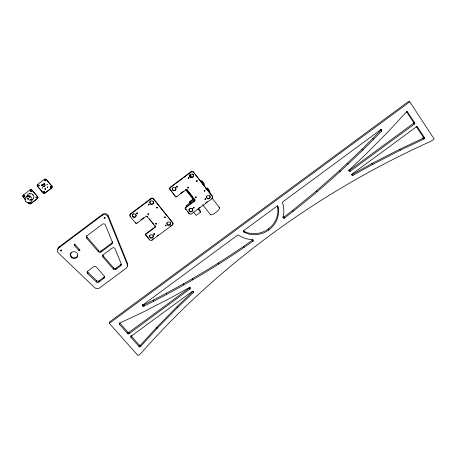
<?xml version="1.0" encoding="UTF-8"?>
<svg xmlns="http://www.w3.org/2000/svg" width="457" height="457" viewBox="0 0 457 457"><rect width="100%" height="100%" fill="white"/><g stroke="black" fill="none" stroke-linecap="round" stroke-linejoin="round"><path stroke-width="0.69" d="M156.945 328.543L156.951 327.092L177.345 306.299L193.231 291.235L193.397 292.526L177.436 307.658L156.945 328.543L140.31 346.76A0.88 0.794 -6.6 0 1 139.145 346.606L130.988 337.386L131.119 335.895A0.88 0.8 -5.5 0 1 130.959 335.621M196.436 180.692L196.824 181.183L197.344 180.801M130.022 215.55A1.845 1.754 1.2 0 1 130.656 213.699L150.987 198.487A1.845 1.765 -1.6 0 1 153.575 198.789L172.626 222.673A1.822 1.731 -7.5 0 1 172.289 225.112L152.124 240.102A1.822 1.719 -4.2 0 1 149.565 239.822L145.857 235.366A0.914 0.863 -3.2 0 1 146.012 234.15L154.957 227.495A0.914 0.868 -4.1 0 0 155.117 226.278L155.123 225.769M153.381 301.312L153.403 299.975M154.957 227.495L154.963 226.986A0.914 0.868 -4.1 0 0 155.243 225.964M172.626 222.673L153.563 199.235L153.575 198.789M152.124 240.102L152.135 239.565L153.255 238.731M155.117 226.278L147.223 216.692A0.92 0.874 -1.9 0 0 145.932 216.544L136.951 223.25A0.92 0.874 -0.4 0 1 135.66 223.107L130.285 216.647A1.851 1.754 1.1 0 1 130.588 214.179L150.97 198.932L150.987 198.487M149.565 239.822L149.588 239.285A1.817 1.719 -4.2 0 0 149.742 239.451M143.801 306.23C181.6 287.327 218.109 265.785 252.652 241.427L253.069 241.125A0.885 0.834 -23.1 0 0 253.315 240.656L253.321 240.485A0.885 0.834 -23.1 0 0 252.527 239.725L252.281 239.725A28.785 27.329 -26 0 1 239.342 235.663L238.383 235.007L237.646 235.104L143.007 304.813C141.624 305.979 144.943 307.304 143.869 304.87C181.486 286.053 217.829 264.614 252.201 240.365L252.63 240.056A0.885 0.828 -23.1 0 0 252.818 239.765M143.338 306.247C143.915 304.808 142.384 303.825 142.812 305.91M143.555 306.27L143.846 304.882M142.715 305.733L142.79 304.373M142.955 306.064L143.03 304.705M143.132 306.179L143.207 304.819M140.413 346.686L140.499 345.155L156.951 327.092M145.857 235.366L145.886 234.841A0.914 0.863 -3.1 0 1 146.046 233.63L154.963 226.986M146.012 234.15L146.046 233.63M147.223 216.692L147.251 216.207M139.145 346.606L139.231 345.081L131.119 335.895M185.81 189.609L193.311 199.058L189.409 202.137L189.289 202.702M128.937 333.776L189.969 288.944A0.885 0.823 -11.8 0 0 189.421 287.482L169.644 298.455L142.818 312.24L119.505 323.219A0.891 0.811 -3.8 0 0 119.426 324.316L127.692 333.661A0.885 0.805 -5 0 0 128.937 333.776L129.074 332.296L189.821 287.67A0.88 0.817 -11.7 0 0 190.158 287.145M127.692 333.661L127.84 332.182L119.608 322.871L119.426 324.316M351.73 174.774L371.907 163.555L399.287 149.468L422.925 138.34L423.239 137.071L416.281 126.543A0.92 0.84 -51.7 0 0 416.133 126.383M417.538 127.069A0.925 0.845 -51.7 0 0 416.327 126.903L352.216 173.963A0.908 0.845 -43.1 0 0 352.667 175.522L372.941 164.252L400.452 150.096L424.313 138.837L424.519 137.648L417.538 127.069L416.281 126.543M136.951 223.25L137.003 222.753M135.66 223.107L135.712 222.605M59.216 246.837L58.724 247.962A3.742 3.456 7.5 0 0 58.456 253.052L94.696 287.647A3.645 3.353 0.7 0 0 99.609 287.933L126.115 268.259A3.639 3.388 -1.5 0 0 127.257 264.409L127.406 263.226L108.292 215.887A3.713 3.502 5.5 0 0 102.499 214.35L59.216 246.837A3.725 3.439 7.5 0 0 57.879 249.299M130.285 216.647L130.354 216.161A1.845 1.754 1.2 0 1 130.216 215.967M130.588 214.179L130.656 213.699M120.637 265.837A1.822 1.697 -0.8 0 0 121.208 263.912L115.073 248.819A1.839 1.719 1.2 0 0 112.205 248.082L103.311 254.715A1.839 1.714 1.9 0 0 103.036 257.12L113.353 269.087A1.822 1.697 -0.4 0 0 115.918 269.344L120.637 265.837L120.819 264.649A1.817 1.691 -0.7 0 0 121.299 264.106M193.242 207.289L193.665 207.838L194.116 207.289M109.354 323.362L109.583 321.922L408.541 101.431L409.775 101.837L434.15 138.997L431.208 141.144A646.946 475.76 -29.3 0 0 140.745 353.552L137.991 355.569L109.354 323.362L409.775 101.837M115.918 269.344L116.124 268.139L120.819 264.649M113.353 269.087L113.57 267.876L103.305 255.966A1.828 1.702 1.9 0 1 102.911 254.709M44.455 192.026L44.346 191.523L43.883 191.54M316.267 191.043L339.414 170.661L362.024 149.302L380.544 130.536C380.201 128.84 382.281 129.885 381.635 131.085C351.479 162.286 319.203 191.483 284.734 217.852L284.323 218.166A0.891 0.84 -30.1 0 1 283.791 218.263L283.62 218.223A0.891 0.84 -30.1 0 1 283.094 217.258L283.163 217.029A28.785 27.329 -26 0 0 282.786 203.673L282.42 202.48L283.043 201.651L380.424 129.919L381.606 130.028M111.748 244.009A1.845 1.725 2.1 0 0 112.319 242.044L105.327 224.861A1.862 1.748 4.8 0 0 102.459 224.181L86.996 235.772A1.862 1.737 5.7 0 0 86.727 238.217L98.404 251.756A1.845 1.719 2.9 0 0 100.997 252.03L111.748 244.009L111.976 242.913A1.834 1.719 2.2 0 0 112.662 241.667M103.83 278.33A1.828 1.685 0.6 0 0 104.105 275.959L96.284 266.974A1.834 1.697 2.2 0 0 93.702 266.711L87.784 271.121A1.839 1.697 2.6 0 0 87.624 273.612L96.37 281.992A1.828 1.685 1 0 0 98.775 282.083L103.83 278.33L104.093 277.079A1.817 1.679 0.6 0 0 104.716 276.171M98.775 282.083L99.06 280.821L104.093 277.079M27.843 195.847L27.271 195.853M103.036 257.12L103.305 255.966M42.718 187.987C41.616 187.89 42.958 188.153 42.301 187.61M44.912 180.378C44.655 181.897 46.317 179.932 44.86 180.429M45.534 180.789L45.563 180.292M47.305 184.417C46.865 184.634 46.505 184.462 47.3 184.348M96.37 281.992L96.507 280.564M100.997 252.03L101.277 250.893L111.976 242.913M36.074 197.258C35.835 198.698 37.405 197.087 36.12 197.178M127.257 264.409L108.046 216.864L108.292 215.887M50.904 187.084C49.579 187.279 51.07 185.913 50.881 187.159M98.404 251.756L98.701 250.625L87.076 237.143A1.851 1.731 5.7 0 1 86.71 235.641M147.919 213.682L148.171 214.247L148.771 214.007M155.791 223.262L156.157 223.85L156.637 223.25M87.624 273.612L87.967 272.383A1.828 1.685 2.6 0 1 87.458 271.338M188.261 177.55L188.627 178.161L189.112 177.545M187.696 187.13L188.05 187.736L188.541 187.119M190.54 202.657L190.129 202.354L190.323 202.817M58.724 247.962L102.225 215.321L102.499 214.35M204.165 190.346L204.519 190.946L205.01 190.34M86.727 238.217L87.076 237.143M79.004 250.659L74.337 245.306L74.748 244.198L79.821 249.979C80.443 251.91 77.65 249.853 79.746 249.745M74.337 245.306L74.662 244.089M154.649 233.778L154.209 234.098L153.769 233.784M193.397 292.526L193.477 292.354A0.885 0.817 -12.2 0 0 192.1 291.509L131.136 336.261A0.885 0.8 -5.5 0 0 130.988 337.386M29.551 202.24L29.854 202.805L30.362 202.228M24.187 195.813L24.358 196.539L24.798 195.807M29.562 193.985L30.093 193.979M31.179 191.483C31.07 189.918 29.934 192.346 31.287 191.34M38.508 185.194L38.988 185.742M44.375 183.628C43.906 183.548 44.198 182.943 44.358 183.577M105.35 217.304L104.773 217.629L104.322 217.315M35.972 197.413L36.371 197.041L36.783 197.264M50.356 186.576L50.35 187.221L50.973 187.022M149.205 204.553L148.502 204.742L148.496 204.045M176.625 186.193L176.928 186.902L177.356 186.188M195.465 196.767L195.762 197.47L196.19 196.761M51.55 188.078L51.641 187.936A1.531 1.434 16.1 0 0 51.835 185.913L46.443 179.624A1.537 1.44 17.5 0 0 44.283 179.367L37.737 184.405A1.542 1.44 17.3 0 0 37.548 186.439L42.969 192.705A1.537 1.434 15.9 0 0 45.117 192.951L51.55 188.078A1.531 1.44 16.1 0 0 51.744 186.05L51.835 185.913M45.117 192.951L51.641 187.936M42.969 192.705L37.651 186.302A1.542 1.44 17.3 0 1 37.365 185.793M27.791 202.291L28.705 203.331A1.542 1.434 15.7 0 0 30.87 203.582L37.423 198.538A1.542 1.434 15.8 0 0 37.605 196.51L32.144 190.226A1.548 1.445 17.1 0 0 29.973 189.975L23.393 195.036A1.554 1.44 16.9 0 0 23.216 197.07L25.501 199.68M37.32 198.686A1.542 1.44 15.8 0 0 37.503 196.659L37.605 196.51M30.87 203.582L37.423 198.538M44.283 179.367L44.186 179.504A1.542 1.445 17.5 0 1 46.346 179.761L46.443 179.624M28.705 203.331L28.814 203.176A1.542 1.434 15.7 0 0 28.951 203.319M37.737 184.405L37.834 184.268A1.542 1.44 17.3 0 0 37.297 185.234M29.973 189.975L29.865 190.118A1.554 1.445 17.1 0 1 32.041 190.375L32.144 190.226M23.216 197.07L23.33 196.921A1.554 1.44 16.9 0 1 23.21 196.767M23.393 195.036L23.507 194.888A1.554 1.44 16.9 0 0 23.113 196.596M44.552 191.883C43.644 192.997 43.644 190.638 44.575 191.523M38.971 185.833L39.016 185.325L38.474 185.262M41.781 184.834L41.844 185.456L42.13 184.834M42.055 185.405L41.684 184.976L42.09 185.302M47.762 187.319L47.242 187.124L47.751 186.993M136.889 212.722C136.077 213.682 138.282 213.653 137.448 212.716M50.264 186.719L50.956 186.576M253.069 241.125L252.618 240.068M193.311 199.058L189.387 201.988L189.255 202.571M292.571 210.466L316.255 191.049L317.027 191.877M282.615 216.966A0.885 0.834 -30.2 0 0 283.02 217.269L283.191 217.309A0.885 0.834 -30.2 0 0 283.711 217.218L292.566 210.471L293.217 211.385M185.428 209.02A0.914 0.874 -10.5 0 1 185.599 207.792L194.613 201.086A0.914 0.88 -12.5 0 0 194.791 199.852L187.062 190.106A0.92 0.885 -10.2 0 0 185.776 189.952L176.728 196.71A0.92 0.885 -7.5 0 1 175.437 196.556L170.141 189.564A1.839 1.777 -5.8 0 1 170.484 187.073L190.975 171.746A1.839 1.788 -11.9 0 1 193.551 172.066L212.305 196.276A1.822 1.754 -17.1 0 1 211.934 198.744L191.603 213.842A1.822 1.742 -11.6 0 1 189.061 213.55L185.359 208.558L186.165 209.557M170.17 189.986A1.845 1.777 -5.8 0 1 170.512 187.49L191.055 172.129A1.845 1.788 -11.9 0 1 193.637 172.449L212.305 196.276M140.922 219.823L143.727 217.732M180.629 193.322L183.451 191.22M201.234 182.274L202.143 181.595L201.965 180.926L201.211 181.069A8.923 2.074 -38.2 0 0 200.252 181.412M201.348 182.714L202.262 182.035L204.21 184.525L204.69 186.239L202.719 183.725L202.262 182.035M206.838 189.432L207.752 188.758L207.547 188.067L206.787 188.187A8.889 2.188 -38.2 0 0 205.816 188.513M206.97 189.895L207.884 189.215L209.82 191.689L210.351 193.471L208.398 190.975L207.884 189.215M194.208 201.423L193.374 200.366L186.159 205.736L186.313 206.753M193.305 201.4L194.899 200.217M185.296 208.461A0.908 0.874 -10.5 0 1 185.536 207.329L194.528 200.64A0.914 0.874 -12.5 0 0 194.705 199.406L193.848 198.327M157.168 235.823L158.282 234.995M170.021 226.272L171.135 225.438M198.846 207.929L199.972 207.09M205.604 202.908L207.295 201.651M198.761 208.609L200.069 210.26L200.492 212.214L196.184 215.413L193.534 212.094M268.356 228.928L268.893 229.928M348.497 170.592A0.903 0.845 -43.5 0 0 349.337 170.461L413.202 123.544A0.92 0.845 -52.2 0 0 413.471 122.287L406.416 111.611L407.633 112.068L414.716 122.796A0.925 0.851 -52.2 0 1 414.442 124.053L350.262 171.198A0.908 0.845 -43.5 0 1 348.942 170.261L365.943 154.146L388.079 131.765L406.479 111.845A0.931 0.857 -53.5 0 1 407.633 112.068M140.493 345.161L140.396 345.229A0.874 0.788 -6.6 0 1 139.231 345.081M283.711 217.218L284.323 218.166M44.489 191.951L43.855 191.643M45.517 180.801L44.889 180.469M39.068 185.696C38.291 186.547 38.091 184.657 39.039 185.119M30.802 190.786L30.619 191.26L31.219 191.409M32.458 194.922L32.807 194.922M45.449 189.089L44.98 188.844L45.483 188.712M36.674 197.687L36.052 197.35M104.624 217.566C102.676 218.297 106.127 219.143 104.767 217.601M61.461 250.036L61.118 249.796M413.471 122.287L414.716 122.796M413.202 123.544L414.442 124.053M243.695 231.973L247.717 233.727A23.387 22.204 -26 0 0 278.536 211.014C278.027 210.077 278.947 205.479 276.571 206.421L243.724 230.619A0.897 0.845 -22.3 0 0 243.61 231.905L243.284 230.951L247.288 232.699A23.278 22.107 -26 0 0 277.959 210.094L277.353 205.901M423.239 137.071L424.519 137.648M423.296 137.186L424.622 137.877M423.365 137.426L424.65 138.003M423.371 137.557L424.656 138.128M423.359 137.688L424.639 138.26M423.273 137.94L424.61 138.391M423.211 138.06L424.49 138.631M423.125 138.163L424.41 138.739M422.925 138.34L424.313 138.837M380.63 129.668L381.715 130.211M380.692 129.874L381.778 130.416M380.704 130.091L381.789 130.633M380.658 130.314L381.744 130.856M380.544 130.536L381.646 131.062M399.287 149.468L400.452 150.096M204.993 199.132L205.547 199.126L205.696 198.606M372.672 138.517L373.717 139.099M362.024 149.302L363.024 149.93M371.907 163.555L372.941 164.252M347.149 163.355L348.068 164.052M349.337 170.461L350.262 171.198M351.924 174.745L352.861 175.494M339.414 170.661L340.299 171.392M87.967 272.383L96.667 280.724A1.817 1.674 1 0 0 99.06 280.821M23.787 197.441L25.158 199.006M32.041 190.375L37.503 196.659M46.346 179.761L51.744 186.05M146.708 235.829L148.765 238.297M189.969 174.351L192.426 177.459M149.439 218.863L151.627 221.519M152.501 222.582L153.815 224.176M170.581 190.112L171.455 191.203M172.769 192.843L175.437 196.556M187.376 211.065L189.061 213.55M188.844 209.912L190.106 211.494M197.847 208.889L200.492 212.214M186.622 189.409A0.914 0.885 -10.2 0 1 186.993 189.684L192.991 197.247M189.598 193.505L191.58 196.007M185.833 189.746L193.34 199.206M202.68 204.713L210.608 214.733M189.706 176.059L190.952 177.647M201.965 180.926L204.09 184.08L202.143 181.595M207.547 188.067L209.683 191.226L207.752 188.758M212.414 198.555L219.406 207.478M75.194 244.666L74.468 244.495L74.251 245.198M30.162 202.211L30.065 202.645L29.602 202.257M189.335 202.668L189.227 202.422M277.296 205.764L277.925 206.804M277.376 205.998L277.953 206.901M284.128 216.904L284.734 217.852M277.553 207.078L278.13 207.986M252.201 240.365L252.652 241.427M244.426 231.476L244.838 232.499M243.621 246.443L244.027 247.528M211.934 198.744L211.802 198.304A1.817 1.748 -17.1 0 0 211.979 198.149M218.372 263.009L218.657 264.175M193.551 172.066L193.637 172.449M190.975 171.746L191.055 172.129M194.705 199.406L194.791 199.852M194.528 200.64L194.613 201.086M193.374 200.366L193.562 201.354M186.993 189.684L187.062 190.106M185.536 207.329L185.599 207.792M192.614 278.633L192.78 279.867M189.821 287.67L189.969 288.944M176.682 196.27L176.728 196.71M183.594 283.677L183.714 284.94M170.484 187.073L170.512 187.49M172.255 224.61L172.289 225.112M177.345 306.299L177.436 307.658M166.359 293.314L166.399 294.622M157.505 207.278L156.991 207.775L156.591 207.289M166.171 225.044L165.663 225.535L165.268 225.055M165.36 216.886L164.846 217.378L164.451 216.898M129.074 332.296A0.885 0.8 -5 0 1 127.84 332.182M218.909 207.352A5.718 1.594 -38.3 0 1 216.332 212.105A5.718 1.594 -38.3 0 1 210.426 214.344M175.517 187.541A1.839 1.771 -6.5 0 1 174.323 190.398A1.839 1.771 -6.5 0 1 172.363 187.993M189.946 213.687A1.817 1.737 -11.6 0 1 189.724 213.613M189.512 213.516A1.817 1.737 -11.6 0 1 189.141 213.248M212.174 195.842A1.817 1.748 -17.1 0 1 212.277 197.784M191.917 208.243A1.817 1.737 -11.7 0 1 192.466 210.528A1.817 1.737 -11.7 0 1 190.135 211.288A1.817 1.737 -11.7 0 1 189.181 209.14M189.712 208.386A1.817 1.737 -11.7 0 1 190.112 208.135M193.083 174.437A1.839 1.782 -11.8 0 1 192.077 177.253A1.839 1.782 -11.8 0 1 189.798 175.305M189.923 174.854A1.839 1.782 -11.8 0 1 190.163 174.448M192.328 173.877A1.839 1.782 -11.8 0 1 192.745 174.106M209.415 195.356A1.817 1.748 -16.5 0 1 209.803 197.687A1.817 1.748 -16.5 0 1 207.432 198.321A1.817 1.748 -16.5 0 1 206.621 196.099M136.1 214.967A1.845 1.754 0.7 0 1 134.078 216.972A1.845 1.754 0.7 0 1 132.559 214.596M133.118 213.865A1.845 1.754 0.7 0 1 133.53 213.63M135.712 214.139A1.845 1.754 0.7 0 1 135.963 214.527M150.97 198.932A1.851 1.771 -1.6 0 1 153.563 199.235M172.592 222.176A1.817 1.731 -7.4 0 1 172.592 224.284M153.084 235.166A1.822 1.719 -4.1 0 1 151.33 237.657A1.822 1.719 -4.1 0 1 149.936 234.995M145.966 216.064A0.92 0.874 -1.8 0 1 146.171 215.944M153.506 201.971A1.845 1.765 -1.7 0 1 150.987 203.851A1.845 1.765 -1.7 0 1 150.553 200.829M153.135 201.131A1.845 1.765 -1.7 0 1 153.381 201.526M170.392 222.416A1.822 1.731 -6.9 0 1 168.947 224.81A1.822 1.731 -6.9 0 1 166.908 222.896M30.585 196.236A1.16 1.08 16.5 0 1 28.323 195.807M30.505 196.379A1.16 1.08 16.6 0 1 28.591 195.767M29.882 196.082A0.583 0.537 16.6 0 1 29.225 195.836M30.613 196.327A1.211 1.125 16.5 0 1 28.3 195.687M30.979 203.422A1.542 1.434 15.7 0 1 30.813 203.531M30.642 203.616A1.542 1.434 15.7 0 1 29.465 203.628M30.351 196.636A1.211 1.125 16.6 0 1 28.414 195.836M116.124 268.139A1.817 1.685 -0.3 0 1 113.57 267.876M102.225 215.321A3.73 3.519 5.4 0 1 108.046 216.864M127.406 263.226A3.622 3.376 -1.4 0 1 127.229 265.974M77.764 255.68A3.707 3.433 5.7 0 1 72.554 257.428A3.707 3.433 5.7 0 1 71.286 252.384M101.277 250.893A1.834 1.714 3 0 1 98.701 250.625M44.997 185.571A1.2 1.125 16.9 0 1 43.346 186.09A1.2 1.125 16.9 0 1 42.878 184.474A1.2 1.125 16.9 0 1 44.609 184.228M44.832 184.445A1.2 1.125 16.9 0 1 44.992 184.702M45.214 192.808A1.531 1.434 16 0 1 43.906 193.065M43.712 193.008A1.531 1.434 16 0 1 43.067 192.557M176.579 186.822C177.373 188.433 177.767 185.445 176.579 186.822M187.736 187.656C188.518 189.267 188.924 186.279 187.736 187.656M188.307 178.059C189.089 179.675 189.501 176.676 188.307 178.059M195.465 197.418C196.242 199.012 196.653 196.053 195.465 197.418M196.533 181.092C197.31 182.703 197.727 179.715 196.533 181.092M204.25 190.877C205.022 192.477 205.439 189.506 204.25 190.877M204.942 199.166C205.713 200.754 206.124 197.807 204.942 199.166M60.57 250.539C61.312 252.538 62.198 249.116 60.57 250.539M153.758 234.081C154.323 235.738 155.106 232.899 153.758 234.081M193.322 207.752C193.865 209.426 194.688 206.564 193.322 207.752M24.141 195.893L24.752 196.316L24.141 195.893M27.82 198.492L28.363 198.692L27.82 198.492M30.63 199.538L31.173 199.743L30.665 199.481M44.9 188.918L45.437 189.118L44.9 188.918M47.168 187.199L47.705 187.399L47.168 187.199M136.689 213.379C137.054 215.121 138.191 212.351 136.689 213.379M148.325 204.685C148.685 206.427 149.827 203.651 148.325 204.685M147.891 214.156C148.251 215.893 149.388 213.128 147.891 214.156M156.62 207.644C156.968 209.38 158.122 206.61 156.62 207.644M155.786 223.759C156.14 225.484 157.277 222.736 155.786 223.759M164.497 217.269C164.846 218.994 165.994 216.247 164.497 217.269M165.314 225.45C165.663 227.163 166.799 224.427 165.314 225.45M190.358 211.814A1.822 1.742 -11.7 0 0 192.757 209.814A1.822 1.742 -11.7 0 0 189.792 208.849A1.822 1.742 -11.7 0 0 190.358 211.814M207.695 198.824A1.822 1.754 -16.5 0 0 210.214 196.95A1.822 1.754 -16.5 0 0 207.324 195.807A1.822 1.754 -16.5 0 0 207.695 198.824M172.997 190.489A1.845 1.777 -6.5 0 0 175.934 189.267A1.845 1.777 -6.5 0 0 173.392 187.427A1.845 1.777 -6.5 0 0 172.997 190.489M190.98 177.573A1.845 1.788 -11.8 0 0 193.528 175.677A1.845 1.788 -11.8 0 0 190.586 174.5A1.845 1.788 -11.8 0 0 190.98 177.573M150.416 237.908A1.822 1.725 -4.1 0 0 153.249 236.566A1.822 1.725 -4.1 0 0 150.627 234.927A1.822 1.725 -4.1 0 0 150.416 237.908M167.628 224.987A1.822 1.737 -6.9 0 0 170.541 223.799A1.822 1.737 -6.9 0 0 168.039 221.999A1.822 1.737 -6.9 0 0 167.628 224.987M133.124 217.126A1.851 1.754 0.7 0 0 136.055 215.91A1.851 1.754 0.7 0 0 133.473 214.105A1.851 1.754 0.7 0 0 133.124 217.126M150.553 204.079A1.845 1.765 -1.7 0 0 153.501 202.885A1.845 1.765 -1.7 0 0 150.947 201.04A1.845 1.765 -1.7 0 0 150.553 204.079M25.786 201.446A3.61 3.353 16.2 0 0 31.916 200.68A3.61 3.353 16.2 0 0 27.928 196.047A3.61 3.353 16.2 0 0 25.786 201.446M27.643 198.892A3.559 3.308 16.3 0 0 33.692 198.132A3.559 3.308 16.3 0 0 29.762 193.562A3.559 3.308 16.3 0 0 27.643 198.892M71.909 257.834A3.719 3.439 5.7 0 0 77.764 255.457A3.719 3.439 5.7 0 0 72.537 251.91A3.719 3.439 5.7 0 0 71.909 257.834M42.849 185.908A1.2 1.125 16.9 0 0 44.9 185.708A1.2 1.125 16.9 0 0 43.626 184.12A1.2 1.125 16.9 0 0 42.849 185.908"/></g></svg>
